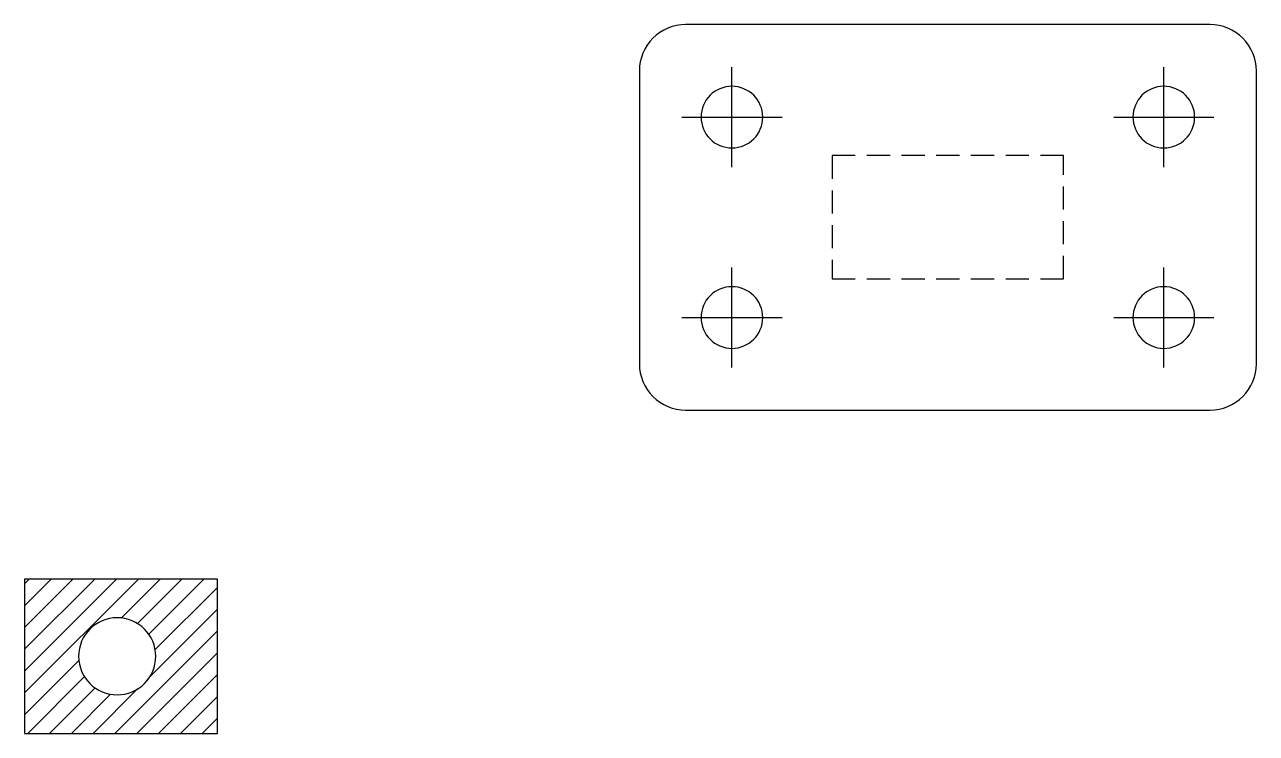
# Model space of a CAD drawing. Header units: millimetres. Extents: x 20 to 180, y 60 to 152.
import ezdxf

# ---------------------------------------------------------------- set-up
doc = ezdxf.new("R2010")
doc.units = ezdxf.units.MM
doc.linetypes.add('CENTER', pattern=[30, 24, -1.5, 3, -1.5])
doc.linetypes.add('HIDDEN', pattern=[4.5, 3, -1.5])
for name, color, linetype in [('CENTER', 3, 'CENTER'), ('HIDDEN', 1, 'HIDDEN'), ('VISIBLE', 7, 'CONTINUOUS')]:
    doc.layers.add(name, color=color, linetype=linetype)

msp = doc.modelspace()

# ---------------------------------------------------------------- linework, layer by layer
at = {"layer": 'CENTER', "color": 3}
for points in [[(111.7, 133.45), (111.7, 146.45)], [(167.7, 133.45), (167.7, 146.45)], [(105.2, 139.95), (118.2, 139.95)], [(161.2, 139.95), (174.2, 139.95)], [(111.7, 107.45), (111.7, 120.45)], [(167.7, 107.45), (167.7, 120.45)], [(105.2, 113.95), (118.2, 113.95)], [(161.2, 113.95), (174.2, 113.95)]]:
    msp.add_lwpolyline(points, dxfattribs=at)
at = {"layer": 'HIDDEN', "color": 1}
msp.add_lwpolyline([(124.7, 118.95), (154.7, 118.95), (154.7, 134.95), (124.7, 134.95)], close=True, dxfattribs=at)
at = {"layer": 'VISIBLE', "color": 7}
for points in [[(105.7, 101.95), (173.7, 101.95, 0.414214), (179.7, 107.95), (179.7, 145.95, 0.414214), (173.7, 151.95), (105.7, 151.95, 0.414214), (99.7, 145.95), (99.7, 107.95, 0.414214)], [(115.7, 139.95, 1), (107.7, 139.95, 1)], [(171.7, 139.95, 1), (163.7, 139.95, 1)], [(115.7, 113.95, 1), (107.7, 113.95, 1)], [(171.7, 113.95, 1), (163.7, 113.95, 1)], [(37, 70, 1), (27, 70, 1)]]:
    msp.add_lwpolyline(points, format="xyb", close=True, dxfattribs=at)
for points in [[(20, 65.254834), (34.745166, 80)], [(20, 68.083261), (31.916739, 80)], [(20, 70.911688), (29.088312, 80)], [(20, 73.740115), (26.259885, 80)], [(20, 76.568542), (23.431458, 80)], [(20, 79.39697), (20.60303, 80)], [(32.527447, 74.953854), (37.573593, 80)], [(34.636541, 74.23452), (40.40202, 80)], [(36.083157, 72.85271), (43.230447, 80)], [(36.924286, 70.865412), (45, 78.941125)], [(36.196588, 67.309286), (45, 76.112698)], [(31.715729, 60), (45, 73.284271)], [(34.544156, 60), (45, 70.455844)], [(20, 62.426407), (27.046146, 69.472553)], [(20.40202, 60), (27.76548, 67.363459)], [(37.372583, 60), (45, 67.627417)], [(23.230447, 60), (29.14729, 65.916843)], [(28.887302, 60), (34.690714, 65.803412)], [(26.058875, 60), (31.134588, 65.075714)], [(40.20101, 60), (45, 64.79899)], [(43.029437, 60), (45, 61.970563)]]:
    msp.add_lwpolyline(points, dxfattribs=at)
msp.add_lwpolyline([(20, 60), (45, 60), (45, 80), (20, 80)], close=True, dxfattribs=at)

doc.saveas('drawing.dxf')
